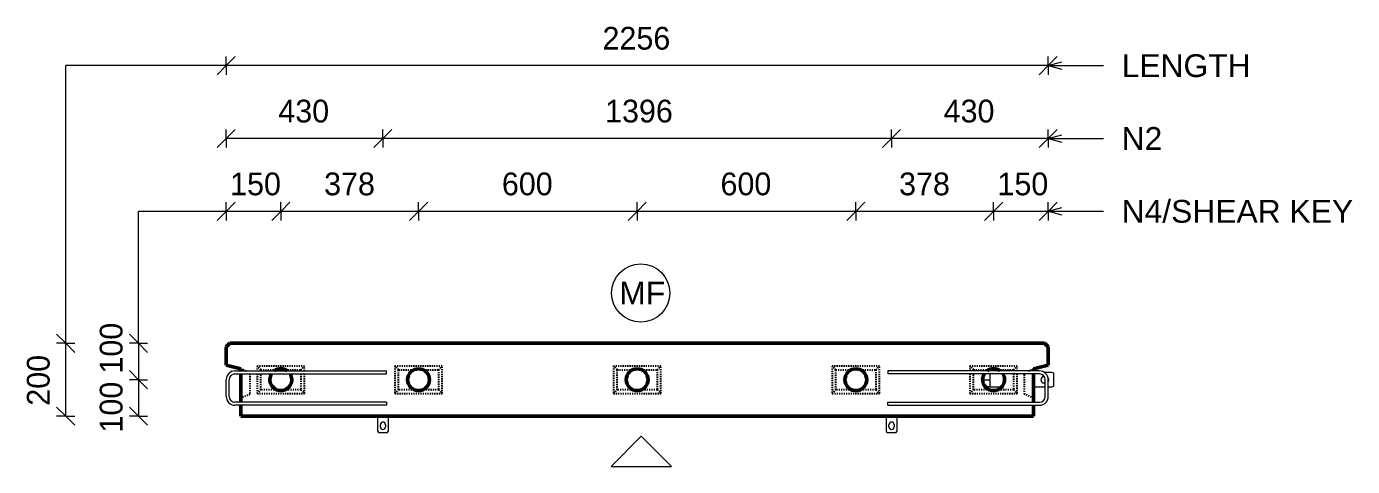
# Model space of a CAD drawing. Header units: millimetres. Extents: x 2687 to 17737, y 971 to 18539.
# Drawn here: x 2687 to 6326, y 12775 to 13984 of the extents above; entities that cross this region are included whole.
import ezdxf

# ---------------------------------------------------------------- set-up
doc = ezdxf.new("R2010")
doc.units = ezdxf.units.MM
doc.linetypes.add('Dash', pattern=[6.36, 3.18, -3.18])
for name, color, linetype, lineweight in [('A-ANNO-DIMS', 211, 'Continuous', 9), ('A-ANNO-DIMS-25', 211, 'Continuous', 9), ('A-DETL-MBND', 5, 'Continuous', 18), ('A-DETL-THIN', 151, 'Continuous', 18), ('A-GENM', 13, 'Continuous', 18), ('A-WALL', 113, 'Continuous', 25), ('A-WALL-HDLN', 110, 'Dash', 25), ('G-ANNO-TEXT', 231, 'Continuous', 9), ('S-RBAR', 171, 'Continuous', 18)]:
    doc.layers.add(name, color=color, linetype=linetype, lineweight=lineweight)
doc.styles.add('Arial', font='arial.ttf', dxfattribs={"height": 62.5})
doc.styles.add('Nirmala UI Semilight', font='NirmalaS.ttf', dxfattribs={"height": 62.5})
doc.dimstyles.new('Arrow_Filled_-_2_5_NI_UI', dxfattribs={"dimscale": 304.8, "dimtxt": 65.460247, "dimasz": 0.164042, "dimexe": 0.082021, "dimexo": 0.0625, "dimgap": 0.082021, "dimtad": 1, "dimdec": 0, "dimzin": 0, "dimdsep": 46, "dimtxsty": 'Nirmala UI Semilight', "dimblk1": 'OBLIQUE', "dimblk2": 'OBLIQUE', "dimsah": 1, "dimcen": 0.09, "dimazin": 0, "dimtfac": 1, "dimtdec": 4, "dimtix": 1, "dimtmove": 0, "dimatfit": 3, "dimfxl": 0.082021, "dimfxlon": 1, "dimtvp": 1, "dimtolj": 1, "dimtzin": 0, "dimarcsym": 2})
doc.dimstyles.new('Arrow_Filled_-_2_5_NI_UI_1', dxfattribs={"dimscale": 304.8, "dimtxt": 65.460247, "dimasz": 0.164042, "dimexe": 0.082021, "dimexo": 0.0625, "dimgap": 0.082021, "dimtad": 1, "dimdec": 0, "dimzin": 0, "dimdsep": 46, "dimtxsty": 'Nirmala UI Semilight', "dimblk1": 'OBLIQUE', "dimblk2": 'OBLIQUE', "dimsah": 1, "dimcen": 0.09, "dimazin": 0, "dimtfac": 1, "dimtdec": 4, "dimtix": 1, "dimtmove": 2, "dimatfit": 3, "dimfxl": 0.082021, "dimfxlon": 1, "dimtvp": 1, "dimtolj": 1, "dimtzin": 0, "dimarcsym": 2})

# ---------------------------------------------------------------- blocks, each defined once
blk = doc.blocks.new('RR spread anchor face based - RR-SA-2_5-200-1726821-Elevation Top')
at = {"layer": 'A-GENM'}
for p, q in [((5045.6, 12913.8), (5045.6, 12873.8)), ((5053.6, 12884.3), (5053.6, 12890.3)), ((5067.6, 12890.3), (5067.6, 12884.3)), ((5075.6, 12873.8), (5075.6, 12913.8)), ((5045.6, 12873.8), (5048.1, 12868.8)), ((5048.1, 12868.8), (5073.1, 12868.8)), ((5073.1, 12868.8), (5075.6, 12873.8))]:
    blk.add_line(p, q, dxfattribs=at)
for centre, start, end in [((5060.6, 12890.3), 0, 180), ((5060.6, 12884.3), 180, 0)]:
    blk.add_arc(centre, 7, start, end, dxfattribs=at)
blk = doc.blocks.new('RR spread anchor face based - RR-SA-3_0-200-1726827-Elevation Top')
at = {"layer": 'A-GENM'}
for p, q in [((5330.6, 13029.8), (5330.6, 13013.8)), ((5330.6, 13029.8), (5330.6, 13013.8)), ((5500.6, 13033.8), (5479.6, 13033.8)), ((5505.6, 13031.3), (5500.6, 13033.8)), ((5505.6, 12996.3), (5505.6, 13031.3)), ((5310.7, 13013.8), (5330.6, 13013.8)), ((5330.6, 12993.8), (5318.8, 12993.8)), ((5330.6, 13013.8), (5330.6, 12993.8)), ((5330.6, 13013.8), (5330.6, 12993.8)), ((5330.6, 12993.8), (5362.4, 12993.8)), ((5450.6, 12993.8), (5482.6, 12993.8)), ((5479.3, 13022.8), (5479.7, 13022.8)), ((5482.6, 13004.8), (5479.3, 13004.8)), ((5490.6, 12993.8), (5500.6, 12993.8)), ((5500.6, 12993.8), (5505.6, 12996.3))]:
    blk.add_line(p, q, dxfattribs=at)
for centre, start, end in [((5479.3, 13013.8), 90, 270), ((5483.3, 13013.8), 324.8168, 43.7744)]:
    blk.add_arc(centre, 9, start, end, dxfattribs=at)
blk = doc.blocks.new('DIMBLOCK1-Elevation Top')
at = {"layer": 'A-ANNO-DIMS-25'}
for p, q in [((5340.6, 13476.1), (5365.6, 13501.1)), ((5340.6, 13476.1), (5340.6, 13501.1)), ((5490.6, 13476.1), (5515.6, 13501.1)), ((5490.6, 13476.1), (5490.6, 13501.1)), ((5340.6, 13476.1), (5315.6, 13451.1)), ((5490.6, 13476.1), (5340.6, 13476.1)), ((5340.6, 13476.1), (5340.6, 13451.1)), ((5490.6, 13476.1), (5465.6, 13451.1)), ((5490.6, 13476.1), (5490.6, 13451.1))]:
    blk.add_line(p, q, dxfattribs=at)
at = {"layer": 'A-ANNO-DIMS-25', "color": 0, "insert": (5351.3, 13582.7), "char_height": 62.5, "width": 154.248, "attachment_point": 1, "line_spacing_factor": 1.142579, "style": 'Nirmala UI Semilight'}
blk.add_mtext('150', dxfattribs=at)
blk = doc.blocks.new('_Oblique')
at = {"color": 0, "linetype": 'ByBlock', "lineweight": -2}
blk.add_line((-0.5, -0.5), (0.5, 0.5), dxfattribs=at)
blk = doc.blocks.new('DIMBLOCK2-Elevation Top')
at = {"layer": 'A-ANNO-DIMS-25'}
for p, q in [((4962.6, 13476.1), (4987.6, 13501.1)), ((4962.6, 13476.1), (4962.6, 13501.1)), ((5340.6, 13476.1), (5365.6, 13501.1)), ((5340.6, 13476.1), (5340.6, 13501.1)), ((4962.6, 13476.1), (4937.6, 13451.1)), ((5340.6, 13476.1), (4962.6, 13476.1)), ((4962.6, 13476.1), (4962.6, 13451.1)), ((5340.6, 13476.1), (5315.6, 13451.1)), ((5340.6, 13476.1), (5340.6, 13451.1))]:
    blk.add_line(p, q, dxfattribs=at)
at = {"layer": 'A-ANNO-DIMS-25', "color": 0, "insert": (5081.3, 13582.7), "char_height": 62.5, "width": 168.53, "attachment_point": 1, "line_spacing_factor": 1.142579, "style": 'Nirmala UI Semilight'}
blk.add_mtext('378', dxfattribs=at)
blk = doc.blocks.new('DIMBLOCK3-Elevation Top')
at = {"layer": 'A-ANNO-DIMS-25'}
for p, q in [((4362.6, 13476.1), (4387.6, 13501.1)), ((4362.6, 13476.1), (4362.6, 13501.1)), ((4962.6, 13476.1), (4987.6, 13501.1)), ((4962.6, 13476.1), (4962.6, 13501.1)), ((4362.6, 13476.1), (4337.6, 13451.1)), ((4962.6, 13476.1), (4362.6, 13476.1)), ((4362.6, 13476.1), (4362.6, 13451.1)), ((4962.6, 13476.1), (4937.6, 13451.1)), ((4962.6, 13476.1), (4962.6, 13451.1))]:
    blk.add_line(p, q, dxfattribs=at)
at = {"layer": 'A-ANNO-DIMS-25', "color": 0, "insert": (4591.2, 13582.7), "char_height": 62.5, "width": 171.387, "attachment_point": 1, "line_spacing_factor": 1.142579, "style": 'Nirmala UI Semilight'}
blk.add_mtext('600', dxfattribs=at)
blk = doc.blocks.new('DIMBLOCK4-Elevation Top')
at = {"layer": 'A-ANNO-DIMS-25'}
for p, q in [((3762.6, 13476.1), (3787.6, 13501.1)), ((3762.6, 13476.1), (3762.6, 13501.1)), ((4362.6, 13476.1), (4387.6, 13501.1)), ((4362.6, 13476.1), (4362.6, 13501.1)), ((3762.6, 13476.1), (3737.6, 13451.1)), ((4362.6, 13476.1), (3762.6, 13476.1)), ((3762.6, 13476.1), (3762.6, 13451.1)), ((4362.6, 13476.1), (4337.6, 13451.1)), ((4362.6, 13476.1), (4362.6, 13451.1))]:
    blk.add_line(p, q, dxfattribs=at)
at = {"layer": 'A-ANNO-DIMS-25', "color": 0, "insert": (3991.2, 13582.7), "char_height": 62.5, "width": 171.387, "attachment_point": 1, "line_spacing_factor": 1.142579, "style": 'Nirmala UI Semilight'}
blk.add_mtext('600', dxfattribs=at)
blk = doc.blocks.new('DIMBLOCK5-Elevation Top')
at = {"layer": 'A-ANNO-DIMS-25'}
for p, q in [((3384.6, 13476.1), (3409.6, 13501.1)), ((3384.6, 13476.1), (3384.6, 13501.1)), ((3762.6, 13476.1), (3787.6, 13501.1)), ((3762.6, 13476.1), (3762.6, 13501.1)), ((3384.6, 13476.1), (3359.6, 13451.1)), ((3762.6, 13476.1), (3384.6, 13476.1)), ((3384.6, 13476.1), (3384.6, 13451.1)), ((3762.6, 13476.1), (3737.6, 13451.1)), ((3762.6, 13476.1), (3762.6, 13451.1))]:
    blk.add_line(p, q, dxfattribs=at)
at = {"layer": 'A-ANNO-DIMS-25', "color": 0, "insert": (3503.3, 13582.7), "char_height": 62.5, "width": 168.53, "attachment_point": 1, "line_spacing_factor": 1.142579, "style": 'Nirmala UI Semilight'}
blk.add_mtext('378', dxfattribs=at)
blk = doc.blocks.new('DIMBLOCK6-Elevation Top')
at = {"layer": 'A-ANNO-DIMS-25'}
for p, q in [((3234.6, 13476.1), (3259.6, 13501.1)), ((3234.6, 13476.1), (3234.6, 13501.1)), ((3384.6, 13476.1), (3409.6, 13501.1)), ((3384.6, 13476.1), (3384.6, 13501.1)), ((3234.6, 13476.1), (3209.6, 13451.1)), ((3384.6, 13476.1), (3234.6, 13476.1)), ((3234.6, 13476.1), (3234.6, 13451.1)), ((3384.6, 13476.1), (3359.6, 13451.1)), ((3384.6, 13476.1), (3384.6, 13451.1))]:
    blk.add_line(p, q, dxfattribs=at)
at = {"layer": 'A-ANNO-DIMS-25', "color": 0, "insert": (3245.3, 13582.7), "char_height": 62.5, "width": 154.248, "attachment_point": 1, "line_spacing_factor": 1.142579, "style": 'Nirmala UI Semilight'}
blk.add_mtext('150', dxfattribs=at)
blk = doc.blocks.new('DIMBLOCK7-Elevation Top')
at = {"layer": 'A-ANNO-DIMS-25'}
for p, q in [((5060.6, 13676.1), (5085.6, 13701.1)), ((5060.6, 13676.1), (5060.6, 13701.1)), ((5490.6, 13676.1), (5515.6, 13701.1)), ((5490.6, 13676.1), (5490.6, 13701.1)), ((5060.6, 13676.1), (5035.6, 13651.1)), ((5490.6, 13676.1), (5060.6, 13676.1)), ((5060.6, 13676.1), (5060.6, 13651.1)), ((5490.6, 13676.1), (5465.6, 13651.1)), ((5490.6, 13676.1), (5490.6, 13651.1))]:
    blk.add_line(p, q, dxfattribs=at)
at = {"layer": 'A-ANNO-DIMS-25', "color": 0, "insert": (5203.6, 13782.7), "char_height": 62.5, "width": 172.815, "attachment_point": 1, "line_spacing_factor": 1.142579, "style": 'Nirmala UI Semilight'}
blk.add_mtext('430', dxfattribs=at)
blk = doc.blocks.new('DIMBLOCK8-Elevation Top')
at = {"layer": 'A-ANNO-DIMS-25'}
for p, q in [((3664.6, 13676.1), (3689.6, 13701.1)), ((3664.6, 13676.1), (3664.6, 13701.1)), ((5060.6, 13676.1), (5085.6, 13701.1)), ((5060.6, 13676.1), (5060.6, 13701.1)), ((3664.6, 13676.1), (3639.6, 13651.1)), ((5060.6, 13676.1), (3664.6, 13676.1)), ((3664.6, 13676.1), (3664.6, 13651.1)), ((5060.6, 13676.1), (5035.6, 13651.1)), ((5060.6, 13676.1), (5060.6, 13651.1))]:
    blk.add_line(p, q, dxfattribs=at)
at = {"layer": 'A-ANNO-DIMS-25', "color": 0, "insert": (4274.5, 13782.7), "char_height": 62.5, "width": 211.377, "attachment_point": 1, "line_spacing_factor": 1.142579, "style": 'Nirmala UI Semilight'}
blk.add_mtext('1396', dxfattribs=at)
blk = doc.blocks.new('DIMBLOCK9-Elevation Top')
at = {"layer": 'A-ANNO-DIMS-25'}
for p, q in [((3234.6, 13676.1), (3259.6, 13701.1)), ((3234.6, 13676.1), (3234.6, 13701.1)), ((3664.6, 13676.1), (3689.6, 13701.1)), ((3664.6, 13676.1), (3664.6, 13701.1)), ((3234.6, 13676.1), (3209.6, 13651.1)), ((3664.6, 13676.1), (3234.6, 13676.1)), ((3234.6, 13676.1), (3234.6, 13651.1)), ((3664.6, 13676.1), (3639.6, 13651.1)), ((3664.6, 13676.1), (3664.6, 13651.1))]:
    blk.add_line(p, q, dxfattribs=at)
at = {"layer": 'A-ANNO-DIMS-25', "color": 0, "insert": (3377.6, 13782.7), "char_height": 62.5, "width": 172.815, "attachment_point": 1, "line_spacing_factor": 1.142579, "style": 'Nirmala UI Semilight'}
blk.add_mtext('430', dxfattribs=at)
blk = doc.blocks.new('DIMBLOCK10-Elevation Top')
at = {"layer": 'A-ANNO-DIMS-25'}
for p, q in [((3234.6, 13876.1), (3209.6, 13851.1)), ((3234.6, 13876.1), (3259.6, 13901.1)), ((3234.6, 13876.1), (3234.6, 13901.1)), ((5490.6, 13876.1), (3234.6, 13876.1)), ((3234.6, 13876.1), (3234.6, 13851.1)), ((5490.6, 13876.1), (5465.6, 13851.1)), ((5490.6, 13876.1), (5515.6, 13901.1)), ((5490.6, 13876.1), (5490.6, 13901.1)), ((5490.6, 13876.1), (5490.6, 13851.1))]:
    blk.add_line(p, q, dxfattribs=at)
at = {"layer": 'A-ANNO-DIMS-25', "color": 0, "insert": (4267.4, 13982.7), "char_height": 62.5, "width": 228.516, "attachment_point": 1, "line_spacing_factor": 1.142579, "style": 'Nirmala UI Semilight'}
blk.add_mtext('2256', dxfattribs=at)
blk = doc.blocks.new('DIMBLOCK11-Elevation Top')
at = {"layer": 'A-ANNO-DIMS-25'}
for p, q in [((2994, 13113.8), (2969, 13138.8)), ((2994, 13113.8), (2969, 13113.8)), ((2994, 13113.8), (2994, 13013.8)), ((2994, 13113.8), (3019, 13088.8)), ((2994, 13113.8), (3019, 13113.8)), ((2994, 13013.8), (2969, 13038.8)), ((2994, 13013.8), (2969, 13013.8)), ((2994, 13013.8), (3019, 12988.8)), ((2994, 13013.8), (3019, 13013.8))]:
    blk.add_line(p, q, dxfattribs=at)
at = {"layer": 'A-ANNO-DIMS-25', "color": 0, "insert": (2887.5, 13030.6), "char_height": 62.5, "width": 154.248, "attachment_point": 1, "rotation": 90, "line_spacing_factor": 1.142579, "style": 'Nirmala UI Semilight'}
blk.add_mtext('100', dxfattribs=at)
blk = doc.blocks.new('DIMBLOCK12-Elevation Top')
at = {"layer": 'A-ANNO-DIMS-25'}
for p, q in [((2994, 13013.8), (2969, 13038.8)), ((2994, 13013.8), (2969, 13013.8)), ((2994, 13013.8), (2994, 12913.8)), ((2994, 13013.8), (3019, 12988.8)), ((2994, 13013.8), (3019, 13013.8)), ((2994, 12913.8), (2969, 12938.8)), ((2994, 12913.8), (2969, 12913.8)), ((2994, 12913.8), (3019, 12888.8)), ((2994, 12913.8), (3019, 12913.8))]:
    blk.add_line(p, q, dxfattribs=at)
at = {"layer": 'A-ANNO-DIMS-25', "color": 0, "insert": (2887.5, 12868.8), "char_height": 62.5, "width": 154.248, "attachment_point": 1, "rotation": 90, "line_spacing_factor": 1.142579, "style": 'Nirmala UI Semilight'}
blk.add_mtext('100', dxfattribs=at)
blk = doc.blocks.new('DIMBLOCK13-Elevation Top')
at = {"layer": 'A-ANNO-DIMS-25'}
for p, q in [((2794, 13113.8), (2769, 13138.8)), ((2794, 13113.8), (2769, 13113.8)), ((2794, 12913.8), (2794, 13113.8)), ((2794, 13113.8), (2819, 13088.8)), ((2794, 13113.8), (2819, 13113.8)), ((2794, 12913.8), (2769, 12938.8)), ((2794, 12913.8), (2769, 12913.8)), ((2794, 12913.8), (2819, 12888.8)), ((2794, 12913.8), (2819, 12913.8))]:
    blk.add_line(p, q, dxfattribs=at)
at = {"layer": 'A-ANNO-DIMS-25', "color": 0, "insert": (2687.5, 12942.4), "char_height": 62.5, "width": 171.387, "attachment_point": 1, "rotation": 90, "line_spacing_factor": 1.142579, "style": 'Nirmala UI Semilight'}
blk.add_mtext('200', dxfattribs=at)

msp = doc.modelspace()

# ---------------------------------------------------------------- linework, layer by layer
at = {"layer": 'A-DETL-MBND'}
for p, q in [((2794, 13113.8), (2794, 13876.1)), ((3234.6, 13876.1), (2794, 13876.1)), ((2994, 13113.8), (2994, 13476.1)), ((3234.6, 13476.1), (2994, 13476.1))]:
    msp.add_line(p, q, dxfattribs=at)
at = {"layer": 'A-DETL-THIN'}
for p, q in [((4373.9, 12858.6), (4290.8, 12775.5)), ((4457, 12775.5), (4373.9, 12858.6)), ((4290.8, 12775.5), (4457, 12775.5))]:
    msp.add_line(p, q, dxfattribs=at)
msp.add_circle((4372.3, 13251.8), 80, dxfattribs=at)
at = {"layer": 'A-WALL', "lineweight": 50}
for p, q in [((3244.6, 13113.8), (3234.6, 13103.8)), ((3234.6, 13103.8), (3234.6, 13053.8)), ((5480.6, 13113.8), (3244.6, 13113.8)), ((5490.6, 13103.9), (5480.6, 13113.8)), ((5490.6, 13053.8), (5490.6, 13103.9)), ((3234.6, 13053.8), (3274.6, 13043.8)), ((3274.6, 13043.8), (3274.6, 13037.8)), ((3274.6, 13029.8), (3274.6, 12951.7)), ((5450.6, 13043.8), (5490.6, 13053.8)), ((5450.6, 13037.8), (5450.6, 13043.8)), ((5450.6, 12951.7), (5450.6, 13029.8)), ((3274.6, 12943.7), (3274.6, 12913.8)), ((5450.6, 12913.8), (5450.6, 12943.7)), ((3274.6, 12913.8), (5450.6, 12913.8))]:
    msp.add_line(p, q, dxfattribs=at)
for centre, start, end in [((3384.6, 13013.8), 147.5159, 270), ((3384.6, 13013.8), 90, 126), ((3384.6, 13013.8), 54, 90), ((3384.6, 13013.8), 270, 32.4841), ((3762.6, 13013.8), 90, 270), ((3762.6, 13013.8), 270, 90), ((4362.6, 13013.8), 90, 270), ((4362.6, 13013.8), 270, 90), ((4962.6, 13013.8), 90, 270), ((4962.6, 13013.8), 270, 90), ((5340.6, 13013.8), 147.5159, 270), ((5340.6, 13013.8), 90, 126), ((5340.6, 13013.8), 54, 90), ((5340.6, 13013.8), 270, 32.4841)]:
    msp.add_arc(centre, 30, start, end, dxfattribs=at)
at = {"layer": 'A-WALL-HDLN'}
for p, q in [((3274.6, 13043.8), (3289.6, 13037.8)), ((3299.6, 13029.8), (3299.6, 12973.8)), ((3449.6, 13051.3), (3319.6, 13051.3)), ((3319.6, 13051.3), (3319.6, 13037.8)), ((3329.6, 13041.3), (3319.6, 13051.3)), ((3319.6, 13029.8), (3319.6, 12976.3)), ((3329.6, 13041.3), (3372.6, 13041.3)), ((3329.6, 13037.8), (3329.6, 13041.3)), ((3329.6, 12986.3), (3329.6, 13029.8)), ((3396.6, 13041.3), (3439.6, 13041.3)), ((3439.6, 13041.3), (3449.6, 13051.3)), ((3439.6, 13041.3), (3439.6, 13037.8)), ((3439.6, 13029.8), (3439.6, 12986.3)), ((3449.6, 13037.8), (3449.6, 13051.3)), ((3449.6, 12976.3), (3449.6, 13029.8)), ((3827.6, 13051.3), (3697.6, 13051.3)), ((3697.6, 13051.3), (3697.6, 12976.3)), ((3707.6, 13041.3), (3697.6, 13051.3)), ((3707.6, 13041.3), (3750.6, 13041.3)), ((3707.6, 12986.3), (3707.6, 13041.3)), ((3774.6, 13041.3), (3817.6, 13041.3)), ((3817.6, 13041.3), (3827.6, 13051.3)), ((3817.6, 13041.3), (3817.6, 12986.3)), ((3827.6, 12976.3), (3827.6, 13051.3)), ((4427.6, 13051.3), (4297.6, 13051.3)), ((4297.6, 13051.3), (4297.6, 12976.3)), ((4307.6, 13041.3), (4297.6, 13051.3)), ((4307.6, 13041.3), (4350.6, 13041.3)), ((4307.6, 12986.3), (4307.6, 13041.3)), ((4374.6, 13041.3), (4417.6, 13041.3)), ((4417.6, 13041.3), (4427.6, 13051.3)), ((4417.6, 13041.3), (4417.6, 12986.3)), ((4427.6, 12976.3), (4427.6, 13051.3)), ((5027.6, 13051.3), (4897.6, 13051.3)), ((4897.6, 13051.3), (4897.6, 12976.3)), ((4907.6, 13041.3), (4897.6, 13051.3)), ((4907.6, 13041.3), (4950.6, 13041.3)), ((4907.6, 12986.3), (4907.6, 13041.3)), ((4974.6, 13041.3), (5017.6, 13041.3)), ((5017.6, 13041.3), (5027.6, 13051.3)), ((5017.6, 13041.3), (5017.6, 12986.3)), ((5027.6, 12976.3), (5027.6, 13051.3)), ((5405.6, 13051.3), (5275.6, 13051.3)), ((5275.6, 13051.3), (5275.6, 13037.8)), ((5285.6, 13041.3), (5275.6, 13051.3)), ((5275.6, 13029.8), (5275.6, 12976.3)), ((5285.6, 13041.3), (5328.6, 13041.3)), ((5285.6, 13037.8), (5285.6, 13041.3)), ((5285.6, 12986.3), (5285.6, 13029.8)), ((5352.6, 13041.3), (5395.6, 13041.3)), ((5395.6, 13041.3), (5405.6, 13051.3)), ((5395.6, 13041.3), (5395.6, 13037.8)), ((5395.6, 13029.8), (5395.6, 12986.3)), ((5405.6, 13037.8), (5405.6, 13051.3)), ((5405.6, 12976.3), (5405.6, 13029.8)), ((5425.6, 12973.8), (5425.6, 13029.8)), ((5435.6, 13037.8), (5450.6, 13043.8)), ((3299.6, 12973.8), (3274.6, 12963.8)), ((3319.6, 12976.3), (3329.6, 12986.3)), ((3319.6, 12976.3), (3449.6, 12976.3)), ((3372.6, 12986.3), (3329.6, 12986.3)), ((3439.6, 12986.3), (3396.6, 12986.3)), ((3439.6, 12986.3), (3449.6, 12976.3)), ((3697.6, 12976.3), (3707.6, 12986.3)), ((3697.6, 12976.3), (3827.6, 12976.3)), ((3750.6, 12986.3), (3707.6, 12986.3)), ((3817.6, 12986.3), (3774.6, 12986.3)), ((3817.6, 12986.3), (3827.6, 12976.3)), ((4297.6, 12976.3), (4307.6, 12986.3)), ((4297.6, 12976.3), (4427.6, 12976.3)), ((4350.6, 12986.3), (4307.6, 12986.3)), ((4417.6, 12986.3), (4374.6, 12986.3)), ((4417.6, 12986.3), (4427.6, 12976.3)), ((4897.6, 12976.3), (4907.6, 12986.3)), ((4897.6, 12976.3), (5027.6, 12976.3)), ((4950.6, 12986.3), (4907.6, 12986.3)), ((5017.6, 12986.3), (4974.6, 12986.3)), ((5017.6, 12986.3), (5027.6, 12976.3)), ((5275.6, 12976.3), (5285.6, 12986.3)), ((5275.6, 12976.3), (5405.6, 12976.3)), ((5328.6, 12986.3), (5285.6, 12986.3)), ((5395.6, 12986.3), (5352.6, 12986.3)), ((5395.6, 12986.3), (5405.6, 12976.3)), ((5450.5, 12963.8), (5425.6, 12973.8))]:
    msp.add_line(p, q, dxfattribs=at)
at = {"layer": 'G-ANNO-TEXT', "color": 10}
for p, q in [((5490.4, 13876.2), (5527.9, 13886.2)), ((5490.4, 13876.2), (5527.9, 13866.1)), ((5490.4, 13876.2), (5642, 13876.2)), ((5490.4, 13676.2), (5527.9, 13686.2)), ((5490.4, 13676.2), (5527.9, 13666.1)), ((5490.4, 13676.2), (5642, 13676.2)), ((5490.4, 13476.2), (5527.9, 13486.2)), ((5490.4, 13476.2), (5527.9, 13466.1)), ((5490.4, 13476.2), (5642, 13476.2))]:
    msp.add_line(p, q, dxfattribs=at)
at = {"layer": 'S-RBAR'}
for p, q in [((3258.6, 13037.8), (3674.6, 13037.8)), ((3258.6, 13029.8), (3674.6, 13029.8)), ((3674.6, 13029.8), (3674.6, 13037.8)), ((5466.6, 13037.8), (5050.6, 13037.8)), ((5050.6, 13037.8), (5050.6, 13029.8)), ((5466.6, 13029.8), (5050.6, 13029.8)), ((3234.6, 12967.7), (3234.6, 13013.8)), ((3242.6, 12967.7), (3242.6, 13013.8)), ((5482.6, 12967.7), (5482.6, 13013.8)), ((5490.6, 12967.7), (5490.6, 13013.8)), ((3674.6, 12951.7), (3258.6, 12951.7)), ((3674.6, 12943.7), (3258.6, 12943.7)), ((3674.6, 12951.7), (3674.6, 12943.7)), ((5050.6, 12951.7), (5466.6, 12951.7)), ((5050.6, 12943.7), (5050.6, 12951.7)), ((5050.6, 12943.7), (5466.6, 12943.7))]:
    msp.add_line(p, q, dxfattribs=at)
for centre, radius, start, end in [((3258.6, 13013.8), 24, 90, 180), ((3258.6, 13013.8), 16, 90, 180), ((5466.6, 13013.8), 24, 0, 90), ((5466.6, 13013.8), 16, 0, 90), ((3258.6, 12967.7), 24, 180, 270), ((3258.6, 12967.7), 16, 180, 270), ((5466.6, 12967.7), 16, 270, 0), ((5466.6, 12967.7), 24, 270, 360)]:
    msp.add_arc(centre, radius, start, end, dxfattribs=at)

# ---------------------------------------------------------------- block references
at = {"layer": 'A-GENM'}
for name, p in [('RR spread anchor face based - RR-SA-3_0-200-1726827-Elevation Top', (0, 0)), ('RR spread anchor face based - RR-SA-2_5-200-1726821-Elevation Top', (-1396, 0)), ('RR spread anchor face based - RR-SA-2_5-200-1726821-Elevation Top', (0, 0))]:
    msp.add_blockref(name, p, dxfattribs=at)

# ---------------------------------------------------------------- texts
at = {"layer": 'G-ANNO-TEXT', "color": 7, "char_height": 62.5, "attachment_point": 1, "style": 'Arial'}
for s, insert, width in [('LENGTH', (5692, 13907.4), 428.903), ('N2', (5692, 13707.4), 134.283), ('N4/SHEAR KEY', (5692, 13507.4), 767.616), ('MF', (4313.3, 13282.9), 150.316)]:
    msp.add_mtext(s, dxfattribs=dict(at, insert=insert, width=width))

# ---------------------------------------------------------------- dimensions: what is measured, and where the dimension line sits
at = {"layer": 'A-ANNO-DIMS'}
for base, p1, p2, override, picture, middle in [((3234.6, 13876.1), (5490.6, 13851.1), (3234.6, 13851.1), {"dimpost": '<>', "dimfxl": 2256}, 'DIMBLOCK10-Elevation Top', (4362.6, 13933.5)), ((3234.6, 13676.1), (3664.6, 13651.1), (3234.6, 13651.1), {"dimpost": '<>', "dimfxl": 429.997957}, 'DIMBLOCK9-Elevation Top', (3449.6, 13733.5)), ((3664.6, 13676.1), (5060.6, 13651.1), (3664.6, 13651.1), {"dimpost": '<>', "dimfxl": 1396.002043}, 'DIMBLOCK8-Elevation Top', (4362.6, 13733.6)), ((5060.6, 13676.1), (5490.6, 13651.1), (5060.6, 13651.1), {"dimpost": '<>', "dimfxl": 430}, 'DIMBLOCK7-Elevation Top', (5275.6, 13733.5)), ((3234.6, 13476.1), (3384.6, 13451.1), (3234.6, 13451.1), {"dimpost": '<>', "dimfxl": 150}, 'DIMBLOCK6-Elevation Top', (3309.6, 13533.6)), ((3384.6, 13476.1), (3762.6, 13451.1), (3384.6, 13451.1), {"dimpost": '<>', "dimfxl": 378}, 'DIMBLOCK5-Elevation Top', (3573.6, 13533.5)), ((3762.6, 13476.1), (4362.6, 13451.1), (3762.6, 13451.1), {"dimpost": '<>', "dimfxl": 600}, 'DIMBLOCK4-Elevation Top', (4062.6, 13533.5)), ((4362.6, 13476.1), (4962.6, 13451.1), (4362.6, 13451.1), {"dimpost": '<>', "dimfxl": 600}, 'DIMBLOCK3-Elevation Top', (4662.6, 13533.5)), ((4962.6, 13476.1), (5340.6, 13451.1), (4962.6, 13451.1), {"dimpost": '<>', "dimfxl": 378}, 'DIMBLOCK2-Elevation Top', (5151.6, 13533.5)), ((5340.6, 13476.1), (5490.6, 13451.1), (5340.6, 13451.1), {"dimpost": '<>', "dimfxl": 150}, 'DIMBLOCK1-Elevation Top', (5415.6, 13533.6))]:
    dim = msp.add_linear_dim(base=base, p1=p1, p2=p2, dimstyle='Arrow_Filled_-_2_5_NI_UI', override=override, dxfattribs=at)
    dim.commit()
    dim.dimension.update_dxf_attribs({"geometry": picture, "text_midpoint": middle})
for base, p1, p2, picture, middle in [((2994, 13013.8), (3019, 13113.8), (3019, 13013.8), 'DIMBLOCK11-Elevation Top', (2929.1, 13107.7)), ((2994, 12913.8), (3019, 13013.8), (3019, 12913.8), 'DIMBLOCK12-Elevation Top', (2929.1, 12946))]:
    dim = msp.add_linear_dim(base=base, p1=p1, p2=p2, angle=90, dimstyle='Arrow_Filled_-_2_5_NI_UI_1', override={"dimpost": '<>', "dimfxl": 100}, dxfattribs=at)
    dim.commit()
    dim.dimension.update_dxf_attribs({"geometry": picture, "text_midpoint": middle, "dimtype": 160, "text_rotation": 90})
dim = msp.add_linear_dim(base=(2794, 13113.8), p1=(2819, 12913.8), p2=(2819, 13113.8), angle=90, dimstyle='Arrow_Filled_-_2_5_NI_UI', override={"dimpost": '<>', "dimfxl": 200}, dxfattribs=at)
dim.commit()
dim.dimension.update_dxf_attribs({"geometry": 'DIMBLOCK13-Elevation Top', "text_midpoint": (2736.7, 13013.8)})

doc.saveas('drawing.dxf')
